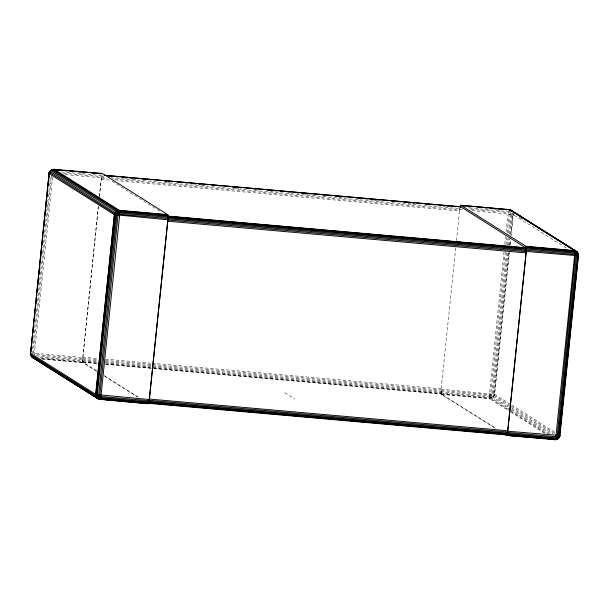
<?xml version="1.0" encoding="UTF-8"?>
<svg xmlns="http://www.w3.org/2000/svg" width="609" height="609" viewBox="0 0 609 609"><rect width="100%" height="100%" fill="white"/><g stroke="black" fill="none" stroke-linecap="round" stroke-linejoin="round"><path stroke-width="0.46" stroke-dasharray="3.04 2.28" d="M96.648 371.307L82.984 362.698L82.565 359.934L98.346 206.162M96.732 370.919L83.09 362.325L82.672 359.569L98.361 206.74M495.216 428.333L441.35 394.396L441.182 388.854L152.783 363.352M455.753 247.901L440.977 390.453L489.271 394.731L494.774 394.388L510.852 404.521M47.144 208.369L32.186 353.113L82.702 357.529M47.243 207.425L50.471 176.207M33.229 353.167L51.712 174.364M52.595 177.295L34.31 354.484L82.603 358.762M99.328 196.707L101.627 175.506L60.9 171.905M99.434 196.334L101.345 178.11L102.441 175.095M456.423 240.7L459.803 208.286M504.039 251.593L489.255 396.954L489.644 398.667L509.748 411.326M504.815 244.026L505.599 236.459M506.087 231.724L508.515 210.577M505.264 251.715L490.481 396.961L490.869 398.613L510.159 410.771M505.95 245.092L506.734 237.525M507.221 232.798L509.505 211.673L468.519 207.958M506.361 252.811L491.691 396.764L492.034 398.24L509.725 409.385M507.145 245.244L507.83 238.621M508.416 232.942L510.86 211.277M507.442 252.971L492.78 395.629L493.069 397.586L508.348 407.208M508.226 245.404L509.01 237.837M509.398 234.054L511.56 213.34L508.096 212.556L469.273 209.123M508.34 253.138L493.701 395.294L493.907 396.68L510.791 407.314M509.124 245.564L509.809 238.941M510.296 234.214L512.519 213.211L513.349 214.642L511.195 235.455M509.086 252.347L494.386 394.876L494.493 395.584L510.57 405.716M509.862 244.78L510.357 240.045M510.844 235.318L513.082 213.911M441.35 394.396L489.644 398.667L492.034 398.24L494.493 395.584L509.436 252.484M510.22 244.917L510.707 240.182M460.13 207.829L459.559 211.003L117.271 180.728M441.076 389.227L494.774 394.388L492.947 397.38L489.469 398.377L441.167 394.107M440.931 391.633L489.233 395.903L492.78 395.629L494.774 394.388L492.848 396.969L489.331 397.799L441.038 393.528M494.774 394.388L492.795 396.375L489.255 396.954L440.954 392.683M81.012 172.766L83.852 173.017M468.74 207.06L470.628 207.227M494.31 209.321L497.15 209.572M101.756 176.13L103.652 176.298M125.401 178.224L127.289 178.391M132.96 178.894L135.799 179.145M141.471 179.647L143.366 179.815M167.003 181.901L169.842 182.152M194.423 184.329L196.319 184.497M201.99 184.999L204.822 185.25M236.026 188.006L238.865 188.257M271.013 191.104L272.908 191.272M297.489 193.441L299.384 193.609M305.056 194.111L307.895 194.362M313.566 194.865L315.454 195.032M339.099 197.126L341.931 197.377M366.519 199.546L368.407 199.714M374.078 200.216L376.918 200.468M408.121 203.231L410.961 203.482M443.108 206.322L444.996 206.489M63.549 173.238L101.429 176.587M101.536 177.029L106.263 177.447M110.99 177.858L459.909 208.727M65.292 174.6L101.284 177.782M459.65 209.481L463.434 209.816M471.96 210.569L513.349 214.642L568.022 249.089M101.345 178.11L107.017 178.612M114.583 179.282L459.711 209.808M101.193 179.305L109.704 180.058M82.816 357.163L97.942 358.495M105.509 359.165L151.839 363.268M82.717 358.389L97.843 359.729M105.41 360.399L151.74 364.494M152.684 364.578L441.083 390.087M82.672 359.569L97.805 360.909M105.365 361.571L441.045 391.267L441.456 394.023L496.023 428.401M36.159 355.831L82.565 359.934M82.695 360.612L97.821 361.952M105.387 362.621L441.061 392.31M39.973 357.217L82.588 360.985M82.778 361.457L97.904 362.797M105.471 363.466L441.144 393.155M41.001 358.145L82.664 361.83M82.908 362.043L97.09 363.299M105.601 364.053L441.281 393.741M83.09 362.325L97.273 363.581M105.783 364.334L153.065 368.514M154.008 368.597L441.456 394.023M42.082 358.808L82.801 362.408M42.257 359.089L82.984 362.698M509.505 211.673L510.669 212.046M511.56 213.34L513.349 214.642L513.143 213.683M519.751 217.466L522.964 219.491M511.659 405.023L555.073 432.382M511.377 406.226L554.791 433.578M511.598 407.824L553.406 434.164M511.568 409.233L550.962 434.057M510.525 409.895L548.313 433.699M510.966 411.273L545.542 433.06M510.555 411.836L544.324 433.113M112.064 181.162L161.012 212.001M284.73 392.759L294.726 399.062M103.949 375.471L138.456 397.205M104.687 376.37L137.657 397.144M513.204 213.515L513.349 214.642"/><path stroke-width="0.91" d="M167.924 219.773L114.226 214.612L49.101 173.58L49.268 172.484L51.658 169.759L54.224 169.302L102.525 173.573L167.65 214.604L167.962 215.472L167.924 219.773L149.35 399.519L148.55 403.341L148.109 403.729L98.628 399.192L31.539 356.76L30.473 354.324L49.063 173.466L49.74 171.487L50.654 170.413L53.006 169.355L118.138 210.387L118.435 211.224L99.823 395.127L98.628 399.192L32.429 357.59L30.473 354.324L49.207 172.651L51.841 169.728L116.966 210.76L117.24 211.506L98.628 394.975L97.554 398.621M506.475 435.427L507.571 432.413L555.865 436.683L558.971 436.486L559.899 435.838C560.166 436.28 557.402 440.749 554.776 439.698L506.475 435.427L504.869 434.415M33.191 357.316L30.747 355.291L30.488 353.212L30.907 355.725L96.032 396.756L96.671 397.791L96.983 397.517L116.152 212.031L115.931 211.414L50.798 170.383L49.063 173.466L49.923 173.359M148.299 403.242L149.327 399.062L167.703 221.212L167.749 216.911L526.115 248.609L526.077 252.91L507.571 432.413M460.891 205.271L510.372 209.808L576.571 251.41L578.185 253.42L578.474 255.673L559.937 435.534L507.716 431.218L526.298 251.471L526.336 247.17L526.016 246.302L460.891 205.271L459.993 207.205M167.65 214.604L119.356 210.333L115.931 211.414L114.507 213.416L95.651 394.358L96.032 396.756L96.656 394.655L115.246 212.754L49.961 171.289L49.329 172.393L49.101 173.58L50.486 170.657L52.8 169.393L54.224 169.302L119.356 210.333L119.668 211.201L119.63 215.502L101.056 395.249L100.021 399.42L96.595 397.426M558.202 438.617L559.899 435.42L558.346 438.587L555.994 439.645M526.298 251.471L578.512 255.788L577.461 252.24L540.472 228.938M149.35 399.519L96.009 394.495L30.526 353.327L30.709 354.864M30.96 351.248L31.356 347.465M31.645 344.625L31.942 341.786M32.231 338.947L32.627 335.163M32.817 333.275L33.213 329.492M33.404 327.596L33.799 323.813M34.089 320.973L34.386 318.134M34.675 315.302L34.972 312.463M35.261 309.623L35.657 305.84M35.847 303.944L36.243 300.161M36.433 298.273L36.829 294.49M37.119 291.65L37.415 288.811M37.705 285.971L38.101 282.188M38.291 280.3L38.687 276.509M38.885 274.621L39.273 270.838M39.562 267.998L39.859 265.159M40.156 262.319L40.544 258.536M40.742 256.648L41.13 252.864M41.328 250.969L41.716 247.185M41.914 245.29L42.303 241.507M42.6 238.675L42.889 235.835M43.186 232.996L43.574 229.212M43.772 227.317L44.16 223.533M44.358 221.646L44.746 217.855M45.043 215.023L45.332 212.183M45.629 209.344L46.018 205.56M46.215 203.665L46.604 199.881M46.802 197.994L47.19 194.21M47.487 191.371L47.776 188.531M48.073 185.692L48.461 181.908M48.659 180.02L49.047 176.229M559.039 437.711L559.899 435.42L558.681 437.886L555.454 438.663L507.152 434.392M49.344 173.398L49.42 172.796M148.322 403.691L98.833 399.154L96.816 397.768L95.742 395.576L30.557 354.552L30.526 353.327L30.694 354.347M49.101 173.58L49.382 172.377L114.591 213.637L95.742 395.576L95.651 394.358L97.44 395.66L100.904 396.444L149.197 400.714M559.899 435.42L559.618 436.623M506.452 434.971L507.541 431.964L149.175 400.265M168.023 218.547L119.729 214.269L114.226 214.612L116.053 211.62L119.531 210.623L167.833 214.893M30.526 353.327L30.716 353.753M52.351 170.353L52.58 169.728M168.069 217.367L119.767 213.097L116.22 213.371L114.226 214.612L116.152 212.031L119.668 211.201L167.962 215.472M114.226 214.612L116.205 212.625L119.745 212.046L525.978 248.03L526.115 248.609M53.782 169.69L102.525 173.573M460.358 207.182L460.807 206.794L525.978 248.03M508.743 209.93L509.193 209.542L574.317 250.581L576.571 251.41L577.583 252.438L577.751 254.189L558.514 438.343L555.218 439.31L506.916 435.039M509.946 210.189L510.372 209.808L575.505 250.847L575.809 251.684L557.197 435.58L556.42 439.272L554.776 439.698M512.017 211.483L512.329 211.209L538.866 227.926M460.678 205.309L508.979 209.58L512.329 211.209M557.159 439.272L558.24 435.633L576.845 252.164L576.731 251.654L574.5 250.862L526.199 246.592M57.573 170.025L59.461 170.193M64.196 170.611L67.043 170.863M70.827 171.198L73.666 171.449M78.401 171.867L80.297 172.035M85.032 172.454L86.927 172.621M91.662 173.04L94.502 173.291M99.237 173.71L101.132 173.877M463.289 205.911L466.129 206.162M470.864 206.58L472.759 206.748M477.494 207.167L479.39 207.334M484.125 207.753L486.964 208.004M490.755 208.339L493.594 208.59M498.329 209.009L500.225 209.176M504.96 209.595L506.855 209.762M104.329 175.263L460.807 206.794M104.116 175.301L460.594 206.832M108.615 176.07L111.447 176.321M116.174 176.739L118.07 176.907M122.797 177.326L124.685 177.493M129.412 177.912L132.252 178.163M136.979 178.582L138.867 178.749M143.602 179.168L145.49 179.335M150.217 179.754L152.105 179.921M156.833 180.34L159.672 180.584M164.4 181.002L166.295 181.17M171.022 181.589L172.91 181.756M177.638 182.175L180.477 182.426M185.205 182.845L187.092 183.012M191.82 183.431L193.715 183.598M198.443 184.017L200.331 184.184M206.002 184.687L207.897 184.854M212.625 185.273L214.513 185.44M219.24 185.859L221.136 186.027M225.863 186.445L228.702 186.697M232.478 187.024L235.318 187.275M240.045 187.694L241.94 187.861M246.668 188.28L248.556 188.447M253.283 188.866L256.123 189.117M259.906 189.452L262.738 189.703M267.465 190.122L269.361 190.29M274.088 190.708L276.92 190.96M280.703 191.295L283.543 191.546M287.326 191.881L290.158 192.132M294.885 192.551L296.781 192.718M301.508 193.129L304.34 193.38M308.124 193.715L310.963 193.966M315.69 194.385L317.578 194.553M322.313 194.971L325.145 195.223M328.929 195.558L331.768 195.809M335.544 196.144L338.383 196.395M343.111 196.814L345.006 196.981M349.733 197.4L352.565 197.651M356.349 197.986L359.188 198.237M363.916 198.656L365.803 198.823M370.531 199.242L373.37 199.486M377.154 199.821L379.986 200.072M384.713 200.49L386.608 200.658M391.336 201.077L393.224 201.244M397.951 201.663L400.791 201.914M404.574 202.249L407.413 202.5M412.141 202.919L414.029 203.086M418.756 203.505L420.652 203.672M425.379 204.091L428.211 204.342M432.938 204.761L434.834 204.928M439.561 205.347L441.449 205.515M446.176 205.926L449.016 206.177M453.743 206.596L455.631 206.763M526.016 246.302L574.317 250.581L574.591 255.742L556.017 435.488L555.218 439.31L506.688 435.389M526.336 247.17L574.63 251.448L577.682 252.857L578.512 255.788M167.429 216.043L525.803 247.741M526.412 248.015L574.713 252.286L577.735 253.451L578.291 254.136L578.23 255.856L559.488 436.744L557.935 437.605L555.674 437.772L507.373 433.494M526.435 249.066L574.736 253.336L577.751 254.189L578.474 255.673L578.093 253.275M167.825 217.756L526.191 249.454M526.397 250.238L574.69 254.516C576.129 253.786 579.403 256.838 578.443 254.448M167.848 218.806L526.214 250.505M167.81 219.978L526.176 251.677M167.703 221.212L526.077 252.91M149.327 399.062L507.693 430.761M148.984 401.346L507.35 433.045M149.007 401.795L100.706 397.525L97.303 396.429L95.651 394.358L96.983 397.517L100.257 399.07L506.665 434.933M148.763 402.237L507.13 433.935M148.786 402.694L100.485 398.423L97.151 397.06L95.651 394.358M148.527 402.884L506.894 434.582M35.489 358.929L37.096 359.942M44.328 364.502L46.741 366.024M49.154 367.539L51.567 369.062M53.98 370.577L56.393 372.099M58.807 373.622L61.212 375.136M63.625 376.659L66.038 378.181M69.259 380.206L70.865 381.219M74.077 383.244L75.691 384.256M78.904 386.281L80.51 387.294M83.73 389.326L85.336 390.339M86.942 391.351L90.162 393.376M91.769 394.388L94.981 396.413M511.263 210.409L512.184 211.232M32.155 356.836L33.495 358.153L31.417 356.562L31.265 355.549"/></g></svg>
